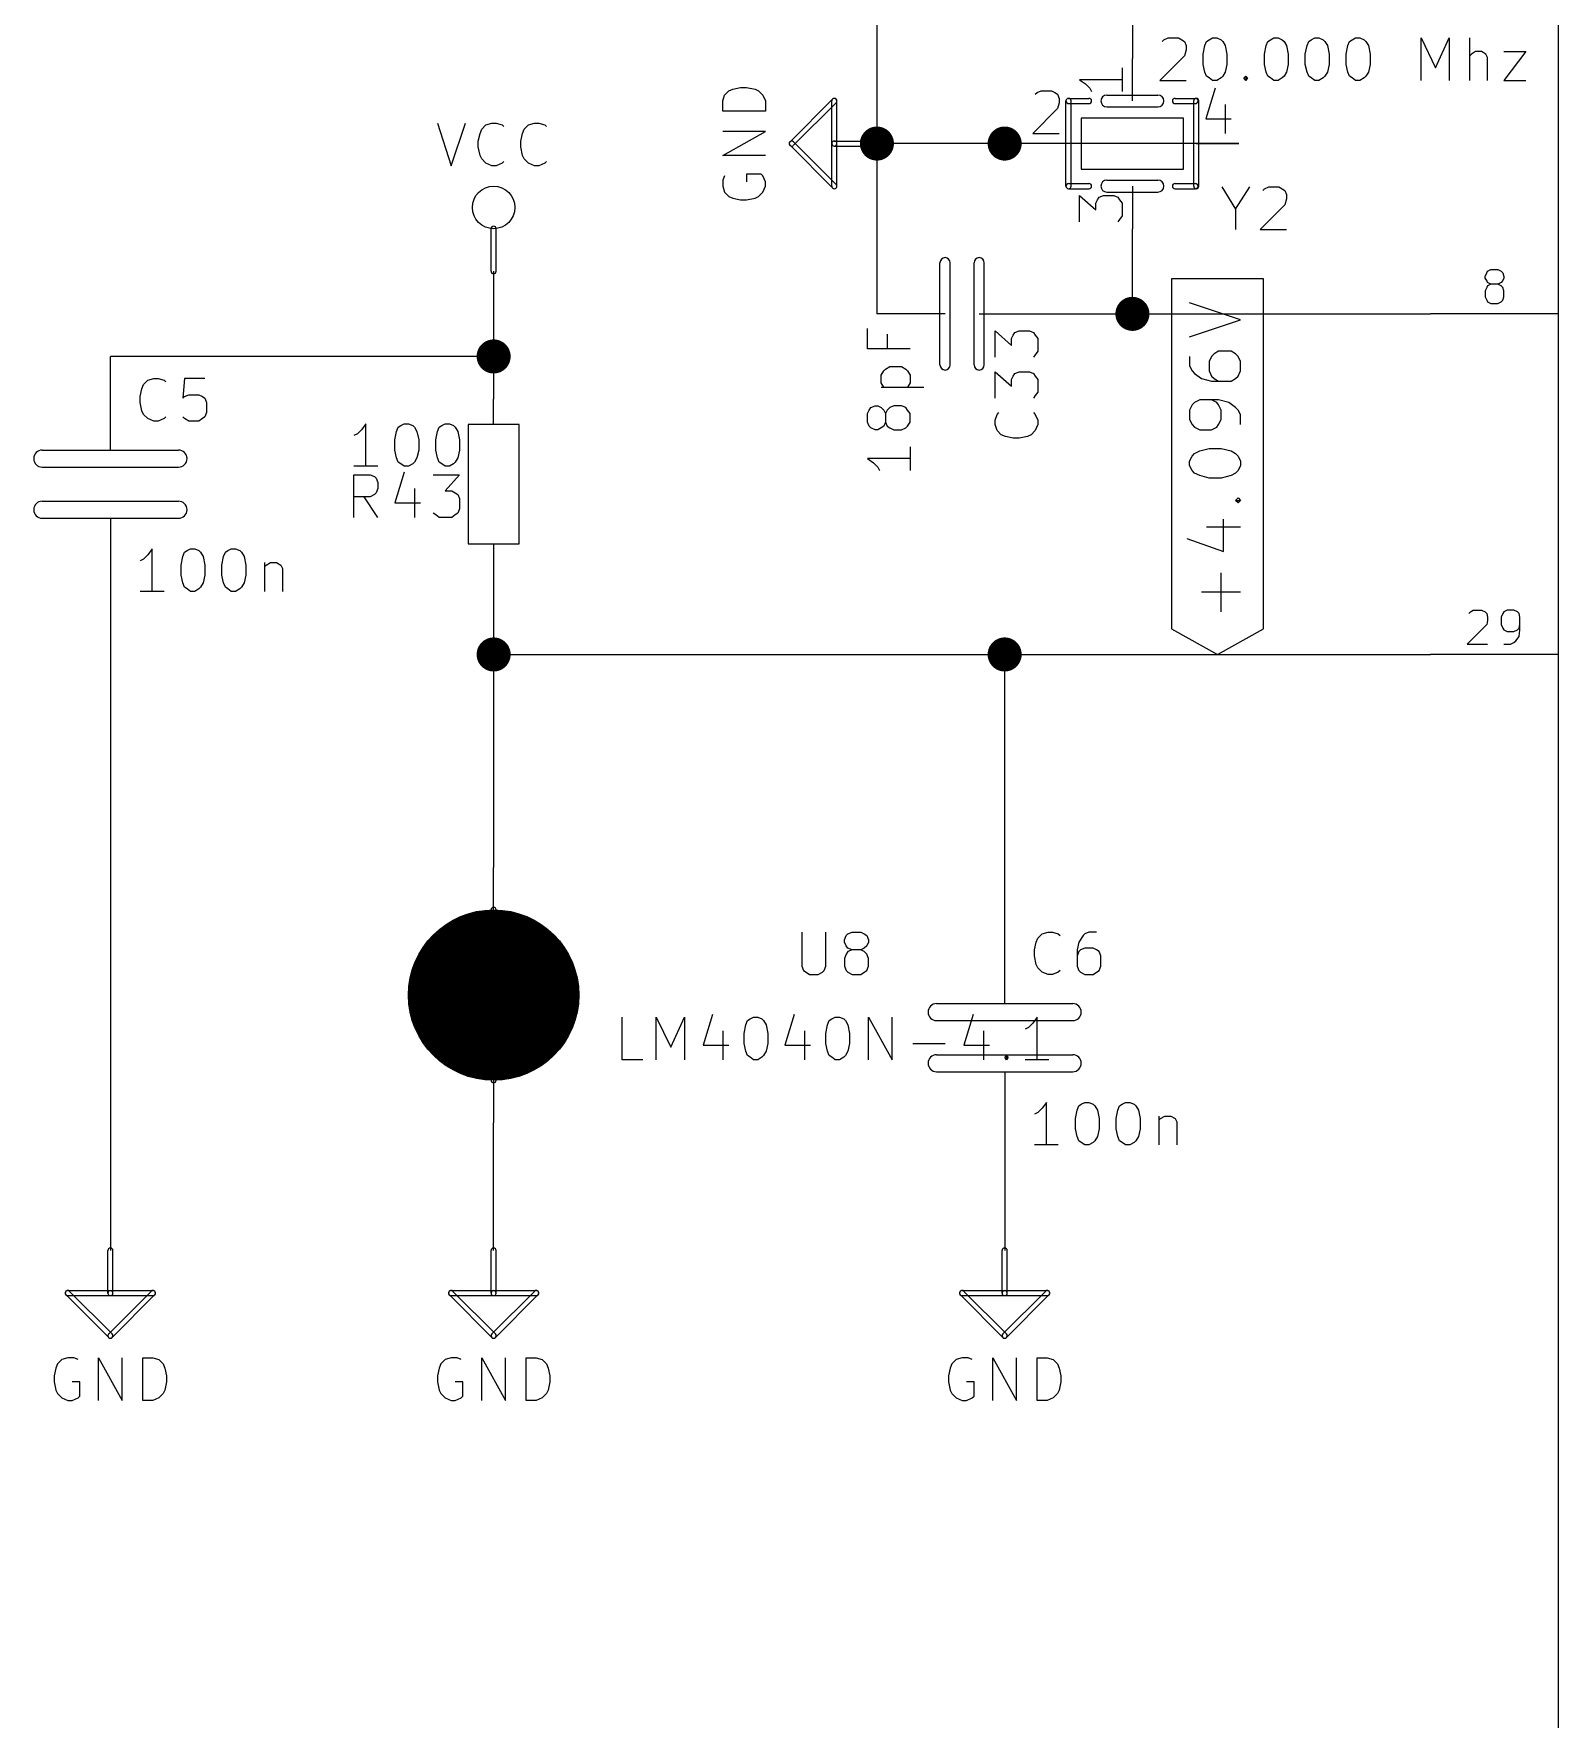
# Model space of a CAD drawing. Extents: x 10 to 287, y -200 to -10.
# Drawn here: x 57.4 to 102.9, y -120.7 to -70.4 of the extents above; entities that cross this region are included whole.
import ezdxf

# ---------------------------------------------------------------- set-up
doc = ezdxf.new("R2010")
doc.units = 0
doc.header["$MEASUREMENT"] = 0

msp = doc.modelspace()

# ---------------------------------------------------------------- linework, layer by layer
at = {"layer": 'Cyan 2'}
for p, q in [((91.059, -70.612), (91.1098, -70.5612)), ((91.1098, -70.5612), (91.2368, -70.5104)), ((91.2368, -70.5104), (91.5416, -70.5104)), ((91.5416, -70.5104), (91.6432, -70.5612)), ((91.6432, -70.5612), (91.7194, -70.612)), ((91.7194, -70.612), (91.7702, -70.739)), ((91.7702, -70.866), (91.7194, -71.0438)), ((91.7702, -70.739), (91.7702, -70.866)), ((92.2782, -70.993), (92.329, -70.739)), ((92.329, -70.739), (92.3798, -70.612)), ((92.3798, -70.612), (92.456, -70.5612)), ((92.456, -70.5612), (92.5576, -70.5104)), ((92.5576, -70.5104), (92.6846, -70.5104)), ((92.6846, -70.5104), (92.8116, -70.5612)), ((92.8116, -70.5612), (92.8624, -70.612)), ((92.8624, -70.612), (92.9386, -70.739)), ((92.9386, -70.739), (92.9894, -70.993)), ((94.107, -70.993), (94.1578, -70.739)), ((94.1578, -70.739), (94.2086, -70.612)), ((94.2086, -70.612), (94.2848, -70.5612)), ((94.2848, -70.5612), (94.3864, -70.5104)), ((94.3864, -70.5104), (94.5134, -70.5104)), ((94.5134, -70.5104), (94.6404, -70.5612)), ((94.6404, -70.5612), (94.6912, -70.612)), ((94.6912, -70.612), (94.7674, -70.739)), ((94.7674, -70.739), (94.8182, -70.993)), ((95.3262, -70.993), (95.377, -70.739)), ((95.377, -70.739), (95.4278, -70.612)), ((95.4278, -70.612), (95.504, -70.5612)), ((95.504, -70.5612), (95.6056, -70.5104)), ((95.6056, -70.5104), (95.7326, -70.5104)), ((95.7326, -70.5104), (95.8596, -70.5612)), ((95.8596, -70.5612), (95.9104, -70.612)), ((95.9104, -70.612), (95.9866, -70.739)), ((95.9866, -70.739), (96.0374, -70.993)), ((96.5454, -70.993), (96.5962, -70.739)), ((96.5962, -70.739), (96.647, -70.612)), ((96.647, -70.612), (96.7232, -70.5612)), ((96.7232, -70.5612), (96.8248, -70.5104)), ((96.8248, -70.5104), (96.9518, -70.5104)), ((96.9518, -70.5104), (97.0788, -70.5612)), ((97.0788, -70.5612), (97.1296, -70.612)), ((97.1296, -70.612), (97.2058, -70.739)), ((97.2058, -70.739), (97.2566, -70.993)), ((98.7806, -71.7804), (98.7806, -70.5104)), ((98.7806, -70.5104), (99.2124, -71.3994)), ((99.2124, -71.3994), (99.6188, -70.5104)), ((99.6188, -70.5104), (99.6188, -71.7804)), ((100.228, -71.7804), (100.228, -70.5104)), ((91.7194, -71.0438), (90.9828, -71.7804)), ((92.2782, -71.2978), (92.2782, -70.993)), ((92.329, -71.5264), (92.2782, -71.2978)), ((92.9894, -71.2978), (92.9386, -71.5264)), ((92.9894, -70.993), (92.9894, -71.2978)), ((94.107, -71.2978), (94.107, -70.993)), ((94.1578, -71.5264), (94.107, -71.2978)), ((94.8182, -71.2978), (94.7674, -71.5264)), ((94.8182, -70.993), (94.8182, -71.2978)), ((95.3262, -71.2978), (95.3262, -70.993)), ((95.377, -71.5264), (95.3262, -71.2978)), ((96.0374, -71.2978), (95.9866, -71.5264)), ((96.0374, -70.993), (96.0374, -71.2978)), ((96.5454, -71.2978), (96.5454, -70.993)), ((96.5962, -71.5264), (96.5454, -71.2978)), ((97.2566, -71.2978), (97.2058, -71.5264)), ((97.2566, -70.993), (97.2566, -71.2978)), ((100.279, -70.993), (100.228, -71.0438)), ((100.406, -70.9168), (100.279, -70.993)), ((100.584, -70.9168), (100.406, -70.9168)), ((100.711, -70.993), (100.584, -70.9168)), ((100.762, -71.0946), (100.711, -70.993)), ((100.762, -71.7804), (100.762, -71.0946)), ((101.244, -70.9168), (101.905, -70.9168)), ((101.905, -70.9168), (101.244, -71.7804)), ((90.9828, -71.7804), (91.7702, -71.7804)), ((92.3798, -71.6534), (92.329, -71.5264)), ((92.456, -71.7042), (92.3798, -71.6534)), ((92.5576, -71.7804), (92.456, -71.7042)), ((92.6846, -71.7804), (92.5576, -71.7804)), ((92.8116, -71.7042), (92.6846, -71.7804)), ((92.8624, -71.6534), (92.8116, -71.7042)), ((92.9386, -71.5264), (92.8624, -71.6534)), ((93.4974, -71.7042), (93.5482, -71.6534)), ((93.5482, -71.7804), (93.4974, -71.7042)), ((93.5482, -71.6534), (93.599, -71.7042)), ((93.5482, -71.6534), (93.5482, -71.7804)), ((93.599, -71.7042), (93.5482, -71.7804)), ((94.2086, -71.6534), (94.1578, -71.5264)), ((94.2848, -71.7042), (94.2086, -71.6534)), ((94.3864, -71.7804), (94.2848, -71.7042)), ((94.5134, -71.7804), (94.3864, -71.7804)), ((94.6404, -71.7042), (94.5134, -71.7804)), ((94.6912, -71.6534), (94.6404, -71.7042)), ((94.7674, -71.5264), (94.6912, -71.6534)), ((95.4278, -71.6534), (95.377, -71.5264)), ((95.504, -71.7042), (95.4278, -71.6534)), ((95.6056, -71.7804), (95.504, -71.7042)), ((95.7326, -71.7804), (95.6056, -71.7804)), ((95.8596, -71.7042), (95.7326, -71.7804)), ((95.9104, -71.6534), (95.8596, -71.7042)), ((95.9866, -71.5264), (95.9104, -71.6534)), ((96.647, -71.6534), (96.5962, -71.5264)), ((96.7232, -71.7042), (96.647, -71.6534)), ((96.8248, -71.7804), (96.7232, -71.7042)), ((96.9518, -71.7804), (96.8248, -71.7804)), ((97.0788, -71.7042), (96.9518, -71.7804)), ((97.1296, -71.6534), (97.0788, -71.7042)), ((97.2058, -71.5264), (97.1296, -71.6534)), ((101.244, -71.7804), (101.905, -71.7804)), ((77.9526, -72.39), (78.0034, -72.2122)), ((77.9526, -72.6948), (77.9526, -72.39)), ((78.0034, -72.2122), (78.1304, -72.0852)), ((78.1304, -72.0852), (78.2574, -72.0344)), ((78.2574, -72.0344), (78.486, -71.9836)), ((78.486, -71.9836), (78.6638, -71.9836)), ((78.6638, -71.9836), (78.9178, -72.0344)), ((78.9178, -72.0344), (79.0194, -72.0852)), ((79.0194, -72.0852), (79.1464, -72.2122)), ((79.1464, -72.2122), (79.2226, -72.39)), ((79.2226, -72.39), (79.2226, -72.6948)), ((79.2226, -72.6948), (77.9526, -72.6948)), ((69.4436, -73.0504), (69.85, -74.3204)), ((69.85, -74.3204), (70.2818, -73.0504)), ((70.6628, -73.5838), (70.7136, -73.3552)), ((70.7136, -73.3552), (70.7644, -73.2282)), ((70.7644, -73.2282), (70.8914, -73.1012)), ((70.8914, -73.1012), (71.0692, -73.0504)), ((71.0692, -73.0504), (71.1962, -73.0504)), ((71.1962, -73.0504), (71.374, -73.1012)), ((71.374, -73.1012), (71.4248, -73.152)), ((71.9328, -73.5838), (71.9836, -73.3552)), ((71.9836, -73.3552), (72.0344, -73.2282)), ((72.0344, -73.2282), (72.1614, -73.1012)), ((72.1614, -73.1012), (72.3392, -73.0504)), ((72.3392, -73.0504), (72.4662, -73.0504)), ((72.4662, -73.0504), (72.644, -73.1012)), ((72.644, -73.1012), (72.6948, -73.152)), ((77.9526, -74.0156), (79.2226, -73.3044)), ((79.2226, -73.3044), (77.9526, -73.3044)), ((70.6628, -73.7616), (70.6628, -73.5838)), ((70.7136, -74.0156), (70.6628, -73.7616)), ((71.9328, -73.7616), (71.9328, -73.5838)), ((71.9836, -74.0156), (71.9328, -73.7616)), ((70.7644, -74.1172), (70.7136, -74.0156)), ((70.8914, -74.2442), (70.7644, -74.1172)), ((71.0692, -74.3204), (70.8914, -74.2442)), ((71.1962, -74.3204), (71.0692, -74.3204)), ((71.374, -74.2442), (71.1962, -74.3204)), ((71.4248, -74.1934), (71.374, -74.2442)), ((72.0344, -74.1172), (71.9836, -74.0156)), ((72.1614, -74.2442), (72.0344, -74.1172)), ((72.3392, -74.3204), (72.1614, -74.2442)), ((72.4662, -74.3204), (72.3392, -74.3204)), ((72.644, -74.2442), (72.4662, -74.3204)), ((72.6948, -74.1934), (72.644, -74.2442)), ((79.2226, -74.0156), (77.9526, -74.0156)), ((78.0034, -74.6252), (77.9526, -74.7522)), ((77.9526, -74.7522), (77.9526, -74.93)), ((79.0956, -74.5744), (78.6638, -74.5744)), ((78.6638, -74.5744), (78.6638, -74.803)), ((79.1464, -74.6252), (79.0956, -74.5744)), ((79.2226, -74.803), (79.1464, -74.6252)), ((79.2226, -74.93), (79.2226, -74.803)), ((77.9526, -74.93), (78.0034, -75.1078)), ((78.0034, -75.1078), (78.1304, -75.2348)), ((78.1304, -75.2348), (78.2574, -75.2856)), ((78.2574, -75.2856), (78.486, -75.3364)), ((78.486, -75.3364), (78.6638, -75.3364)), ((78.6638, -75.3364), (78.9178, -75.2856)), ((78.9178, -75.2856), (79.0194, -75.2348)), ((79.0194, -75.2348), (79.1464, -75.1078)), ((79.1464, -75.1078), (79.2226, -74.93)), ((92.837, -74.9554), (93.2434, -75.6158)), ((93.2434, -75.6158), (93.6752, -74.9554)), ((94.0562, -75.057), (94.107, -75.0062)), ((94.107, -75.0062), (94.234, -74.9554)), ((94.234, -74.9554), (94.5388, -74.9554)), ((94.5388, -74.9554), (94.6404, -75.0062)), ((94.6404, -75.0062), (94.7166, -75.057)), ((94.7166, -75.057), (94.7674, -75.184)), ((94.7674, -75.311), (94.7166, -75.4888)), ((94.7674, -75.184), (94.7674, -75.311)), ((93.2434, -75.6158), (93.2434, -76.2254)), ((94.7166, -75.4888), (93.98, -76.2254)), ((93.98, -76.2254), (94.7674, -76.2254)), ((82.2706, -79.7814), (82.2706, -79.1718)), ((82.8548, -79.3496), (82.8548, -79.7814)), ((86.0806, -80.0354), (86.0806, -79.248)), ((86.0806, -79.248), (86.5632, -79.6798)), ((86.5632, -79.4766), (86.614, -79.375)), ((86.614, -79.375), (86.6648, -79.2988)), ((86.6648, -79.2988), (86.7918, -79.248)), ((86.7918, -79.248), (87.0966, -79.248)), ((87.0966, -79.248), (87.2236, -79.2988)), ((87.2236, -79.2988), (87.2744, -79.375)), ((87.2744, -79.375), (87.3506, -79.4766)), ((83.5406, -79.7814), (82.2706, -79.7814)), ((86.5632, -79.6798), (86.5632, -79.4766)), ((87.3506, -79.8576), (87.2744, -79.9592)), ((87.3506, -79.4766), (87.3506, -79.8576)), ((82.677, -80.5688), (82.7532, -80.4418)), ((82.7532, -80.4418), (82.804, -80.391)), ((82.804, -80.391), (82.931, -80.3148)), ((82.931, -80.3148), (83.2866, -80.3148)), ((83.2866, -80.3148), (83.4136, -80.391)), ((83.4136, -80.391), (83.4644, -80.4418)), ((83.4644, -80.4418), (83.5406, -80.5688)), ((87.2744, -79.9592), (87.2236, -80.0354)), ((60.6298, -80.9752), (60.6806, -80.8482)), ((60.6806, -80.8482), (60.8076, -80.7212)), ((60.8076, -80.7212), (60.9854, -80.6704)), ((60.9854, -80.6704), (61.1124, -80.6704)), ((61.1124, -80.6704), (61.2902, -80.7212)), ((61.2902, -80.7212), (61.341, -80.772)), ((61.8998, -80.6704), (61.849, -81.2546)), ((62.5094, -80.6704), (61.8998, -80.6704)), ((82.677, -80.7974), (82.677, -80.5688)), ((82.7532, -80.9244), (82.677, -80.7974)), ((82.677, -80.9244), (83.947, -80.9244)), ((83.5406, -80.7974), (83.4644, -80.9244)), ((83.5406, -80.5688), (83.5406, -80.7974)), ((86.0806, -81.2546), (86.0806, -80.4672)), ((86.0806, -80.4672), (86.5632, -80.899)), ((86.5632, -80.6958), (86.614, -80.5942)), ((86.5632, -80.899), (86.5632, -80.6958)), ((86.614, -80.5942), (86.6648, -80.518)), ((86.6648, -80.518), (86.7918, -80.4672)), ((86.7918, -80.4672), (87.0966, -80.4672)), ((87.0966, -80.4672), (87.2236, -80.518)), ((87.2236, -80.518), (87.2744, -80.5942)), ((87.2744, -80.5942), (87.3506, -80.6958)), ((87.3506, -80.6958), (87.3506, -81.0768)), ((60.579, -81.2038), (60.6298, -80.9752)), ((60.579, -81.3816), (60.579, -81.2038)), ((60.6298, -81.6356), (60.579, -81.3816)), ((61.849, -81.2546), (61.8998, -81.2038)), ((61.8998, -81.2038), (62.0268, -81.153)), ((62.0268, -81.153), (62.3316, -81.153)), ((62.3316, -81.153), (62.4332, -81.2038)), ((62.4332, -81.2038), (62.5094, -81.2546)), ((62.5094, -81.2546), (62.5602, -81.3816)), ((62.5602, -81.3816), (62.5602, -81.6864)), ((87.2744, -81.1784), (87.2236, -81.2546)), ((87.3506, -81.0768), (87.2744, -81.1784)), ((60.6806, -81.7372), (60.6298, -81.6356)), ((60.8076, -81.8642), (60.6806, -81.7372)), ((60.9854, -81.9404), (60.8076, -81.8642)), ((61.1124, -81.9404), (60.9854, -81.9404)), ((61.2902, -81.8642), (61.1124, -81.9404)), ((61.341, -81.8134), (61.2902, -81.8642)), ((61.8998, -81.8642), (61.849, -81.8134)), ((62.0268, -81.9404), (61.8998, -81.8642)), ((62.3316, -81.9404), (62.0268, -81.9404)), ((62.4332, -81.8642), (62.3316, -81.9404)), ((62.5094, -81.8134), (62.4332, -81.8642)), ((62.5602, -81.6864), (62.5094, -81.8134)), ((82.2706, -81.7118), (82.3214, -81.6102)), ((82.2706, -81.9658), (82.2706, -81.7118)), ((82.3214, -81.6102), (82.3722, -81.534)), ((82.3722, -81.534), (82.4992, -81.4832)), ((82.4992, -81.4832), (82.5754, -81.4832)), ((82.5754, -81.4832), (82.677, -81.534)), ((82.677, -81.534), (82.7532, -81.6102)), ((82.7532, -81.6102), (82.804, -81.7118)), ((82.8548, -81.6102), (82.804, -81.7118)), ((82.804, -81.7118), (82.804, -81.9658)), ((82.931, -81.534), (82.8548, -81.6102)), ((83.058, -81.4832), (82.931, -81.534)), ((83.2866, -81.4832), (83.058, -81.4832)), ((83.4136, -81.534), (83.2866, -81.4832)), ((83.4644, -81.6102), (83.4136, -81.534)), ((83.5406, -81.7118), (83.4644, -81.6102)), ((83.5406, -81.9658), (83.5406, -81.7118)), ((86.0806, -81.915), (86.1314, -81.7372)), ((86.0806, -82.042), (86.0806, -81.915)), ((86.1314, -81.7372), (86.1822, -81.6864)), ((87.2236, -81.6864), (87.2744, -81.7372)), ((87.2744, -81.7372), (87.3506, -81.915)), ((87.3506, -81.915), (87.3506, -82.042)), ((67.056, -82.3214), (66.9544, -82.3722)), ((67.183, -82.1944), (67.056, -82.3214)), ((67.31, -82.0166), (67.183, -82.1944)), ((67.31, -83.2866), (67.31, -82.0166)), ((68.1736, -82.4992), (68.2244, -82.2452)), ((68.2244, -82.2452), (68.2752, -82.1182)), ((68.2752, -82.1182), (68.3514, -82.0674)), ((68.3514, -82.0674), (68.453, -82.0166)), ((68.453, -82.0166), (68.58, -82.0166)), ((68.58, -82.0166), (68.707, -82.0674)), ((68.707, -82.0674), (68.7578, -82.1182)), ((68.7578, -82.1182), (68.834, -82.2452)), ((68.834, -82.2452), (68.8848, -82.4992)), ((69.3928, -82.4992), (69.4436, -82.2452)), ((69.4436, -82.2452), (69.4944, -82.1182)), ((69.4944, -82.1182), (69.5706, -82.0674)), ((69.5706, -82.0674), (69.6722, -82.0166)), ((69.6722, -82.0166), (69.7992, -82.0166)), ((69.7992, -82.0166), (69.9262, -82.0674)), ((69.9262, -82.0674), (69.977, -82.1182)), ((69.977, -82.1182), (70.0532, -82.2452)), ((70.0532, -82.2452), (70.104, -82.4992)), ((82.3214, -82.0928), (82.2706, -81.9658)), ((82.3722, -82.1436), (82.3214, -82.0928)), ((82.4992, -82.1944), (82.3722, -82.1436)), ((82.5754, -82.1944), (82.4992, -82.1944)), ((82.677, -82.1436), (82.5754, -82.1944)), ((82.7532, -82.0928), (82.677, -82.1436)), ((82.804, -81.9658), (82.7532, -82.0928)), ((82.804, -81.9658), (82.8548, -82.0928)), ((82.8548, -82.0928), (82.931, -82.1436)), ((82.931, -82.1436), (83.058, -82.1944)), ((83.058, -82.1944), (83.2866, -82.1944)), ((83.2866, -82.1944), (83.4136, -82.1436)), ((83.4136, -82.1436), (83.4644, -82.0928)), ((83.4644, -82.0928), (83.5406, -81.9658)), ((86.1314, -82.2198), (86.0806, -82.042)), ((86.2584, -82.3468), (86.1314, -82.2198)), ((86.3854, -82.3976), (86.2584, -82.3468)), ((86.614, -82.4484), (86.3854, -82.3976)), ((86.7918, -82.4484), (86.614, -82.4484)), ((87.0458, -82.3976), (86.7918, -82.4484)), ((87.1474, -82.3468), (87.0458, -82.3976)), ((87.2744, -82.2198), (87.1474, -82.3468)), ((87.3506, -82.042), (87.2744, -82.2198)), ((68.1736, -82.804), (68.1736, -82.4992)), ((68.2244, -83.0326), (68.1736, -82.804)), ((68.8848, -82.804), (68.834, -83.0326)), ((68.8848, -82.4992), (68.8848, -82.804)), ((69.3928, -82.804), (69.3928, -82.4992)), ((69.4436, -83.0326), (69.3928, -82.804)), ((70.104, -82.804), (70.0532, -83.0326)), ((70.104, -82.4992), (70.104, -82.804)), ((83.5406, -82.7024), (83.5406, -83.4136)), ((67.6656, -83.2866), (66.9544, -83.2866)), ((68.2752, -83.1596), (68.2244, -83.0326)), ((68.3514, -83.2104), (68.2752, -83.1596)), ((68.453, -83.2866), (68.3514, -83.2104)), ((68.58, -83.2866), (68.453, -83.2866)), ((68.707, -83.2104), (68.58, -83.2866)), ((68.7578, -83.1596), (68.707, -83.2104)), ((68.834, -83.0326), (68.7578, -83.1596)), ((69.4944, -83.1596), (69.4436, -83.0326)), ((69.5706, -83.2104), (69.4944, -83.1596)), ((69.6722, -83.2866), (69.5706, -83.2104)), ((69.7992, -83.2866), (69.6722, -83.2866)), ((69.9262, -83.2104), (69.7992, -83.2866)), ((69.977, -83.1596), (69.9262, -83.2104)), ((70.0532, -83.0326), (69.977, -83.1596)), ((83.5406, -83.058), (82.2706, -83.058)), ((82.2706, -83.058), (82.4484, -83.185)), ((82.4484, -83.185), (82.5754, -83.312)), ((82.5754, -83.312), (82.6262, -83.4136)), ((66.9544, -84.8106), (66.9544, -83.5406)), ((66.9544, -83.5406), (67.437, -83.5406)), ((67.437, -83.5406), (67.564, -83.5914)), ((67.564, -83.5914), (67.6148, -83.6422)), ((67.6148, -83.6422), (67.6656, -83.7692)), ((67.6656, -83.947), (67.6148, -84.074)), ((67.6656, -83.7692), (67.6656, -83.947)), ((68.453, -83.4644), (68.1736, -84.3788)), ((68.7578, -83.947), (68.7578, -84.8106)), ((69.3166, -83.5406), (70.104, -83.5406)), ((70.104, -83.5406), (69.6722, -84.0232)), ((67.437, -84.201), (66.9544, -84.201)), ((67.6656, -84.8106), (67.2592, -84.201)), ((67.564, -84.1248), (67.437, -84.201)), ((67.6148, -84.074), (67.564, -84.1248)), ((68.1736, -84.3788), (68.9356, -84.3788)), ((69.6722, -84.0232), (69.8754, -84.0232)), ((69.8754, -84.0232), (69.977, -84.074)), ((69.977, -84.074), (70.0532, -84.1248)), ((70.0532, -84.1248), (70.104, -84.2518)), ((70.104, -84.2518), (70.104, -84.5566)), ((69.3928, -84.7344), (69.3166, -84.6836)), ((69.4944, -84.8106), (69.3928, -84.7344)), ((69.8754, -84.8106), (69.4944, -84.8106)), ((69.977, -84.7344), (69.8754, -84.8106)), ((70.0532, -84.6836), (69.977, -84.7344)), ((70.104, -84.5566), (70.0532, -84.6836)), ((60.8076, -85.9282), (60.6806, -86.0552)), ((60.9346, -85.7504), (60.8076, -85.9282)), ((60.9346, -87.0204), (60.9346, -85.7504)), ((61.849, -85.979), (61.8998, -85.852)), ((61.8998, -85.852), (61.976, -85.8012)), ((61.976, -85.8012), (62.0776, -85.7504)), ((62.0776, -85.7504), (62.2046, -85.7504)), ((62.2046, -85.7504), (62.3316, -85.8012)), ((62.3316, -85.8012), (62.3824, -85.852)), ((62.3824, -85.852), (62.4586, -85.979)), ((63.0682, -85.979), (63.119, -85.852)), ((63.119, -85.852), (63.1952, -85.8012)), ((63.1952, -85.8012), (63.2968, -85.7504)), ((63.2968, -85.7504), (63.4238, -85.7504)), ((63.4238, -85.7504), (63.5508, -85.8012)), ((63.5508, -85.8012), (63.6016, -85.852)), ((63.6016, -85.852), (63.6778, -85.979)), ((60.6806, -86.0552), (60.579, -86.106)), ((61.7982, -86.233), (61.849, -85.979)), ((61.7982, -86.5378), (61.7982, -86.233)), ((62.4586, -85.979), (62.5094, -86.233)), ((62.5094, -86.233), (62.5094, -86.5378)), ((63.0174, -86.233), (63.0682, -85.979)), ((63.0174, -86.5378), (63.0174, -86.233)), ((63.6778, -85.979), (63.7286, -86.233)), ((63.7286, -86.233), (63.7286, -86.5378)), ((64.2874, -86.1568), (64.2874, -87.0204)), ((64.2874, -86.2838), (64.3382, -86.233)), ((64.3382, -86.233), (64.4652, -86.1568)), ((64.4652, -86.1568), (64.643, -86.1568)), ((64.643, -86.1568), (64.77, -86.233)), ((64.77, -86.233), (64.8208, -86.3346)), ((64.8208, -86.3346), (64.8208, -87.0204)), ((61.849, -86.7664), (61.7982, -86.5378)), ((61.8998, -86.8934), (61.849, -86.7664)), ((61.976, -86.9442), (61.8998, -86.8934)), ((62.0776, -87.0204), (61.976, -86.9442)), ((62.3316, -86.9442), (62.2046, -87.0204)), ((62.3824, -86.8934), (62.3316, -86.9442)), ((62.4586, -86.7664), (62.3824, -86.8934)), ((62.5094, -86.5378), (62.4586, -86.7664)), ((63.0682, -86.7664), (63.0174, -86.5378)), ((63.119, -86.8934), (63.0682, -86.7664)), ((63.1952, -86.9442), (63.119, -86.8934)), ((63.2968, -87.0204), (63.1952, -86.9442)), ((63.5508, -86.9442), (63.4238, -87.0204)), ((63.6016, -86.8934), (63.5508, -86.9442)), ((63.6778, -86.7664), (63.6016, -86.8934)), ((63.7286, -86.5378), (63.6778, -86.7664)), ((61.2902, -87.0204), (60.579, -87.0204)), ((62.2046, -87.0204), (62.0776, -87.0204)), ((63.4238, -87.0204), (63.2968, -87.0204)), ((80.3148, -97.1804), (80.3148, -98.1964)), ((81.026, -98.1964), (81.026, -97.1804)), ((81.5848, -97.409), (81.6356, -97.282)), ((81.5848, -97.4852), (81.5848, -97.409)), ((81.6356, -97.5868), (81.5848, -97.4852)), ((81.6356, -97.282), (81.6864, -97.2312)), ((81.6864, -97.2312), (81.8134, -97.1804)), ((81.8134, -97.1804), (82.0674, -97.1804)), ((82.0674, -97.1804), (82.169, -97.2312)), ((82.169, -97.2312), (82.2452, -97.282)), ((82.2452, -97.282), (82.296, -97.409)), ((82.296, -97.4852), (82.2452, -97.5868)), ((82.296, -97.409), (82.296, -97.4852)), ((87.249, -97.7138), (87.2998, -97.4852)), ((87.2998, -97.4852), (87.3506, -97.3582)), ((87.3506, -97.3582), (87.4776, -97.2312)), ((87.4776, -97.2312), (87.6554, -97.1804)), ((87.6554, -97.1804), (87.7824, -97.1804)), ((87.7824, -97.1804), (87.9602, -97.2312)), ((87.9602, -97.2312), (88.011, -97.282)), ((88.5698, -97.4852), (88.519, -97.7138)), ((88.6968, -97.282), (88.5698, -97.4852)), ((88.7476, -97.2312), (88.6968, -97.282)), ((88.8746, -97.1804), (88.7476, -97.2312)), ((89.1032, -97.1804), (88.8746, -97.1804)), ((81.6356, -97.8408), (81.5848, -97.9678)), ((81.5848, -97.9678), (81.5848, -98.1964)), ((81.6864, -97.663), (81.6356, -97.5868)), ((81.6864, -97.7646), (81.6356, -97.8408)), ((81.8134, -97.7138), (81.6864, -97.663)), ((81.8134, -97.7138), (81.6864, -97.7646)), ((82.0674, -97.7138), (81.8134, -97.7138)), ((82.169, -97.663), (82.0674, -97.7138)), ((82.169, -97.7646), (82.0674, -97.7138)), ((82.2452, -97.5868), (82.169, -97.663)), ((82.2452, -97.8408), (82.169, -97.7646)), ((82.296, -97.9678), (82.2452, -97.8408)), ((82.296, -98.1964), (82.296, -97.9678)), ((87.249, -97.8916), (87.249, -97.7138)), ((87.2998, -98.1456), (87.249, -97.8916)), ((88.519, -97.7138), (88.519, -98.1964)), ((88.5698, -97.7646), (88.519, -97.8916)), ((88.6206, -97.7138), (88.5698, -97.7646)), ((88.7476, -97.663), (88.6206, -97.7138)), ((89.0016, -97.663), (88.7476, -97.663)), ((89.1032, -97.7138), (89.0016, -97.663)), ((89.1794, -97.7646), (89.1032, -97.7138)), ((89.2302, -97.8916), (89.1794, -97.7646)), ((89.2302, -98.1964), (89.2302, -97.8916)), ((80.3148, -98.1964), (80.3656, -98.3234)), ((80.3656, -98.3234), (80.4418, -98.3742)), ((80.4418, -98.3742), (80.5434, -98.4504)), ((80.5434, -98.4504), (80.7974, -98.4504)), ((80.7974, -98.4504), (80.9244, -98.3742)), ((80.9244, -98.3742), (80.9752, -98.3234)), ((80.9752, -98.3234), (81.026, -98.1964)), ((81.5848, -98.1964), (81.6356, -98.3234)), ((81.6356, -98.3234), (81.6864, -98.3742)), ((81.6864, -98.3742), (81.8134, -98.4504)), ((81.8134, -98.4504), (82.0674, -98.4504)), ((82.0674, -98.4504), (82.169, -98.3742)), ((82.169, -98.3742), (82.2452, -98.3234)), ((82.2452, -98.3234), (82.296, -98.1964)), ((87.3506, -98.2472), (87.2998, -98.1456)), ((87.4776, -98.3742), (87.3506, -98.2472)), ((87.6554, -98.4504), (87.4776, -98.3742)), ((87.7824, -98.4504), (87.6554, -98.4504)), ((87.9602, -98.3742), (87.7824, -98.4504)), ((88.011, -98.3234), (87.9602, -98.3742)), ((88.519, -98.1964), (88.5698, -98.3234)), ((88.5698, -98.3234), (88.6206, -98.3742)), ((88.6206, -98.3742), (88.7476, -98.4504)), ((88.7476, -98.4504), (89.0016, -98.4504)), ((89.0016, -98.4504), (89.1032, -98.3742)), ((89.1032, -98.3742), (89.1794, -98.3234)), ((89.1794, -98.3234), (89.2302, -98.1964)), ((74.9554, -100.99), (74.9554, -99.7204)), ((75.9714, -100.99), (75.9714, -99.7204)), ((75.9714, -99.7204), (76.4032, -100.609)), ((76.4032, -100.609), (76.8096, -99.7204)), ((76.8096, -99.7204), (76.8096, -100.99)), ((77.6478, -99.6442), (77.3684, -100.559)), ((78.5876, -100.203), (78.6384, -99.949)), ((78.6384, -99.949), (78.6892, -99.822)), ((78.6892, -99.822), (78.7654, -99.7712)), ((78.7654, -99.7712), (78.867, -99.7204)), ((78.867, -99.7204), (78.994, -99.7204)), ((78.994, -99.7204), (79.121, -99.7712)), ((79.121, -99.7712), (79.1718, -99.822)), ((79.1718, -99.822), (79.248, -99.949)), ((79.248, -99.949), (79.2988, -100.203)), ((80.0862, -99.6442), (79.8068, -100.559)), ((81.026, -100.203), (81.0768, -99.949)), ((81.0768, -99.949), (81.1276, -99.822)), ((81.1276, -99.822), (81.2038, -99.7712)), ((81.2038, -99.7712), (81.3054, -99.7204)), ((81.3054, -99.7204), (81.4324, -99.7204)), ((81.4324, -99.7204), (81.5594, -99.7712)), ((81.5594, -99.7712), (81.6102, -99.822)), ((81.6102, -99.822), (81.6864, -99.949)), ((81.6864, -99.949), (81.7372, -100.203)), ((82.296, -100.99), (82.296, -99.7204)), ((82.296, -99.7204), (83.0072, -100.99)), ((83.0072, -100.99), (83.0072, -99.7204)), ((85.4202, -99.6442), (85.1408, -100.559)), ((87.0712, -100.025), (86.9696, -100.076)), ((87.1982, -99.8982), (87.0712, -100.025)), ((87.3252, -99.7204), (87.1982, -99.8982)), ((87.3252, -100.99), (87.3252, -99.7204)), ((77.9526, -100.127), (77.9526, -100.99)), ((78.5876, -100.508), (78.5876, -100.203)), ((78.6384, -100.736), (78.5876, -100.508)), ((79.2988, -100.508), (79.248, -100.736)), ((79.2988, -100.203), (79.2988, -100.508)), ((80.391, -100.127), (80.391, -100.99)), ((81.026, -100.508), (81.026, -100.203)), ((81.0768, -100.736), (81.026, -100.508)), ((81.7372, -100.508), (81.6864, -100.736)), ((81.7372, -100.203), (81.7372, -100.508)), ((83.6168, -100.508), (84.582, -100.508)), ((85.725, -100.127), (85.725, -100.99)), ((75.565, -100.99), (74.9554, -100.99)), ((77.3684, -100.559), (78.1304, -100.559)), ((78.6892, -100.863), (78.6384, -100.736)), ((78.7654, -100.914), (78.6892, -100.863)), ((78.867, -100.99), (78.7654, -100.914)), ((78.994, -100.99), (78.867, -100.99)), ((79.121, -100.914), (78.994, -100.99)), ((79.1718, -100.863), (79.121, -100.914)), ((79.248, -100.736), (79.1718, -100.863)), ((79.8068, -100.559), (80.5688, -100.559)), ((81.1276, -100.863), (81.0768, -100.736)), ((81.2038, -100.914), (81.1276, -100.863)), ((81.3054, -100.99), (81.2038, -100.914)), ((81.4324, -100.99), (81.3054, -100.99)), ((81.5594, -100.914), (81.4324, -100.99)), ((81.6102, -100.863), (81.5594, -100.914)), ((81.6864, -100.736), (81.6102, -100.863)), ((85.1408, -100.559), (85.9028, -100.559)), ((86.36, -100.914), (86.4108, -100.863)), ((86.4108, -100.99), (86.36, -100.914)), ((86.4108, -100.863), (86.4616, -100.914)), ((86.4108, -100.863), (86.4108, -100.99)), ((86.4616, -100.914), (86.4108, -100.99)), ((87.6808, -100.99), (86.9696, -100.99)), ((87.3506, -102.565), (87.249, -102.616)), ((87.4776, -102.438), (87.3506, -102.565)), ((87.6046, -102.26), (87.4776, -102.438)), ((87.6046, -103.53), (87.6046, -102.26)), ((88.4682, -102.743), (88.519, -102.489)), ((88.519, -102.489), (88.5698, -102.362)), ((88.5698, -102.362), (88.646, -102.311)), ((88.646, -102.311), (88.7476, -102.26)), ((88.7476, -102.26), (88.8746, -102.26)), ((88.8746, -102.26), (89.0016, -102.311)), ((89.0016, -102.311), (89.0524, -102.362)), ((89.0524, -102.362), (89.1286, -102.489)), ((89.1286, -102.489), (89.1794, -102.743)), ((89.6874, -102.743), (89.7382, -102.489)), ((89.7382, -102.489), (89.789, -102.362)), ((89.789, -102.362), (89.8652, -102.311)), ((89.8652, -102.311), (89.9668, -102.26)), ((89.9668, -102.26), (90.0938, -102.26)), ((90.0938, -102.26), (90.2208, -102.311)), ((90.2208, -102.311), (90.2716, -102.362)), ((90.2716, -102.362), (90.3478, -102.489)), ((90.3478, -102.489), (90.3986, -102.743)), ((88.4682, -103.048), (88.4682, -102.743)), ((88.519, -103.276), (88.4682, -103.048)), ((89.1794, -103.048), (89.1286, -103.276)), ((89.1794, -102.743), (89.1794, -103.048)), ((89.6874, -103.048), (89.6874, -102.743)), ((89.7382, -103.276), (89.6874, -103.048)), ((90.3986, -103.048), (90.3478, -103.276)), ((90.3986, -102.743), (90.3986, -103.048)), ((90.9574, -102.667), (90.9574, -103.53)), ((90.9574, -102.794), (91.0082, -102.743)), ((91.0082, -102.743), (91.1352, -102.667)), ((91.1352, -102.667), (91.313, -102.667)), ((91.313, -102.667), (91.44, -102.743)), ((91.44, -102.743), (91.4908, -102.845)), ((91.4908, -102.845), (91.4908, -103.53)), ((87.9602, -103.53), (87.249, -103.53)), ((88.5698, -103.403), (88.519, -103.276)), ((88.646, -103.454), (88.5698, -103.403)), ((88.7476, -103.53), (88.646, -103.454)), ((88.8746, -103.53), (88.7476, -103.53)), ((89.0016, -103.454), (88.8746, -103.53)), ((89.0524, -103.403), (89.0016, -103.454)), ((89.1286, -103.276), (89.0524, -103.403)), ((89.789, -103.403), (89.7382, -103.276)), ((89.8652, -103.454), (89.789, -103.403)), ((89.9668, -103.53), (89.8652, -103.454)), ((90.0938, -103.53), (89.9668, -103.53)), ((90.2208, -103.454), (90.0938, -103.53)), ((90.2716, -103.403), (90.2208, -103.454)), ((90.3478, -103.276), (90.2716, -103.403)), ((58.1152, -110.058), (58.0644, -110.185)), ((58.2422, -109.931), (58.1152, -110.058)), ((58.42, -109.88), (58.2422, -109.931)), ((58.5978, -109.88), (58.42, -109.88)), ((58.7248, -109.931), (58.5978, -109.88)), ((59.3344, -111.15), (59.3344, -109.88)), ((59.3344, -109.88), (60.0456, -111.15)), ((60.0456, -111.15), (60.0456, -109.88)), ((60.6552, -111.15), (60.6552, -109.88)), ((60.6552, -109.88), (60.96, -109.88)), ((60.96, -109.88), (61.1378, -109.931)), ((61.1378, -109.931), (61.2648, -110.058)), ((61.2648, -110.058), (61.3156, -110.185)), ((69.5452, -110.058), (69.4944, -110.185)), ((69.6722, -109.931), (69.5452, -110.058)), ((69.85, -109.88), (69.6722, -109.931)), ((70.0278, -109.88), (69.85, -109.88)), ((70.1548, -109.931), (70.0278, -109.88)), ((70.7644, -111.15), (70.7644, -109.88)), ((70.7644, -109.88), (71.4756, -111.15)), ((71.4756, -111.15), (71.4756, -109.88)), ((72.0852, -111.15), (72.0852, -109.88)), ((72.0852, -109.88), (72.39, -109.88)), ((72.39, -109.88), (72.5678, -109.931)), ((72.5678, -109.931), (72.6948, -110.058)), ((72.6948, -110.058), (72.7456, -110.185)), ((84.7852, -110.058), (84.7344, -110.185)), ((84.9122, -109.931), (84.7852, -110.058)), ((85.09, -109.88), (84.9122, -109.931)), ((85.2678, -109.88), (85.09, -109.88)), ((85.3948, -109.931), (85.2678, -109.88)), ((86.0044, -111.15), (86.0044, -109.88)), ((86.0044, -109.88), (86.7156, -111.15)), ((86.7156, -111.15), (86.7156, -109.88)), ((87.3252, -111.15), (87.3252, -109.88)), ((87.3252, -109.88), (87.63, -109.88)), ((87.63, -109.88), (87.8078, -109.931)), ((87.8078, -109.931), (87.9348, -110.058)), ((87.9348, -110.058), (87.9856, -110.185)), ((58.0644, -110.185), (58.0136, -110.414)), ((58.0136, -110.414), (58.0136, -110.592)), ((58.0136, -110.592), (58.0644, -110.846)), ((58.7756, -110.592), (58.547, -110.592)), ((58.7756, -111.023), (58.7756, -110.592)), ((61.3156, -110.185), (61.3664, -110.414)), ((61.3664, -110.592), (61.3156, -110.846)), ((61.3664, -110.414), (61.3664, -110.592)), ((69.4944, -110.185), (69.4436, -110.414)), ((69.4436, -110.414), (69.4436, -110.592)), ((69.4436, -110.592), (69.4944, -110.846)), ((70.2056, -110.592), (69.977, -110.592)), ((70.2056, -111.023), (70.2056, -110.592)), ((72.7456, -110.185), (72.7964, -110.414)), ((72.7964, -110.592), (72.7456, -110.846)), ((72.7964, -110.414), (72.7964, -110.592)), ((84.7344, -110.185), (84.6836, -110.414)), ((84.6836, -110.414), (84.6836, -110.592)), ((84.6836, -110.592), (84.7344, -110.846)), ((85.4456, -110.592), (85.217, -110.592)), ((85.4456, -111.023), (85.4456, -110.592)), ((87.9856, -110.185), (88.0364, -110.414)), ((88.0364, -110.592), (87.9856, -110.846)), ((88.0364, -110.414), (88.0364, -110.592)), ((58.0644, -110.846), (58.1152, -110.947)), ((58.1152, -110.947), (58.2422, -111.074)), ((58.2422, -111.074), (58.42, -111.15)), ((58.547, -111.15), (58.7248, -111.074)), ((58.7248, -111.074), (58.7756, -111.023)), ((61.1378, -111.074), (60.96, -111.15)), ((61.2648, -110.947), (61.1378, -111.074)), ((61.3156, -110.846), (61.2648, -110.947)), ((69.4944, -110.846), (69.5452, -110.947)), ((69.5452, -110.947), (69.6722, -111.074)), ((69.6722, -111.074), (69.85, -111.15)), ((69.977, -111.15), (70.1548, -111.074)), ((70.1548, -111.074), (70.2056, -111.023)), ((72.5678, -111.074), (72.39, -111.15)), ((72.6948, -110.947), (72.5678, -111.074)), ((72.7456, -110.846), (72.6948, -110.947)), ((84.7344, -110.846), (84.7852, -110.947)), ((84.7852, -110.947), (84.9122, -111.074)), ((84.9122, -111.074), (85.09, -111.15)), ((85.217, -111.15), (85.3948, -111.074)), ((85.3948, -111.074), (85.4456, -111.023)), ((87.8078, -111.074), (87.63, -111.15)), ((87.9348, -110.947), (87.8078, -111.074)), ((87.9856, -110.846), (87.9348, -110.947)), ((58.42, -111.15), (58.547, -111.15)), ((60.96, -111.15), (60.6552, -111.15)), ((69.85, -111.15), (69.977, -111.15)), ((72.39, -111.15), (72.0852, -111.15)), ((85.09, -111.15), (85.217, -111.15)), ((87.63, -111.15), (87.3252, -111.15))]:
    msp.add_line(p, q, dxfattribs=at)
at = {"layer": 'Green 2'}
for p, q in [((82.55, -68.58), (82.55, -78.74)), ((90.17, -68.58), (90.17, -71.12)), ((86.995, -73.66), (82.55, -73.66)), ((93.345, -73.66), (86.36, -73.66)), ((90.17, -78.74), (90.17, -76.2)), ((71.12, -77.47), (71.12, -81.28)), ((87.63, -78.74), (99.06, -78.74)), ((71.12, -80.01), (59.69, -80.01)), ((71.12, -86.36), (71.12, -95.25)), ((59.69, -87.63), (59.69, -106.68)), ((71.12, -88.9), (99.06, -88.9)), ((86.36, -96.52), (86.36, -88.9)), ((71.12, -106.68), (71.12, -102.87)), ((86.36, -104.14), (86.36, -106.68))]:
    msp.add_line(p, q, dxfattribs=at)
at = {"layer": 'Green 2', "const_width": 0.508}
for points in [[(82.296, -73.66, 1), (82.804, -73.66, 1)], [(86.106, -73.66, 1), (86.614, -73.66, 1)], [(89.916, -78.74, 1), (90.424, -78.74, 1)], [(70.866, -80.01, 1), (71.374, -80.01, 1)], [(70.866, -88.9, 1), (71.374, -88.9, 1)], [(86.106, -88.9, 1), (86.614, -88.9, 1)]]:
    msp.add_lwpolyline(points, format="xyb", close=True, dxfattribs=at)
at = {"layer": 'L.Yellow'}
msp.add_line((102.87, -54.61), (102.87, -148.59), dxfattribs=at)
at = {"layer": 'L.Yellow', "const_width": 2.54}
msp.add_lwpolyline([(69.85, -99.06, 1), (72.39, -99.06, 1)], format="xyb", close=True, dxfattribs=at)
at = {"layer": 'Red 2'}
for p, q in [((102.87, -54.61), (102.87, -148.59)), ((90.17, -72.39), (90.17, -71.12)), ((89.8652, -71.755), (88.5952, -71.755)), ((88.5952, -71.755), (88.773, -71.882)), ((88.773, -71.882), (88.9, -72.009)), ((89.8652, -71.3994), (89.8652, -72.1106)), ((79.9592, -73.6092), (81.2292, -72.3392)), ((81.2038, -73.66), (81.2038, -72.39)), ((81.3562, -73.66), (81.3562, -72.39)), ((87.2744, -72.1868), (87.3252, -72.136)), ((87.3252, -72.136), (87.4522, -72.0852)), ((87.4522, -72.0852), (87.757, -72.0852)), ((87.757, -72.0852), (87.8586, -72.136)), ((87.8586, -72.136), (87.9348, -72.1868)), ((87.9348, -72.1868), (87.9856, -72.3138)), ((87.9856, -72.3138), (87.9856, -72.4408)), ((88.1888, -74.93), (88.1888, -72.39)), ((88.265, -72.3138), (88.8746, -72.3138)), ((88.3412, -74.93), (88.3412, -72.39)), ((88.9, -72.009), (88.9508, -72.1106)), ((89.408, -72.2122), (90.932, -72.2122)), ((91.44, -72.3138), (92.0496, -72.3138)), ((91.9988, -74.93), (91.9988, -72.39)), ((92.1512, -74.93), (92.1512, -72.39)), ((92.6338, -72.009), (92.3544, -72.9234)), ((80.0608, -73.7108), (81.3308, -72.4408)), ((87.9348, -72.6186), (87.1982, -73.3552)), ((87.9856, -72.4408), (87.9348, -72.6186)), ((88.265, -72.4662), (88.8746, -72.4662)), ((88.646, -72.898), (88.646, -74.422)), ((91.694, -72.898), (88.646, -72.898)), ((89.408, -72.5678), (90.932, -72.5678)), ((91.44, -72.4662), (92.0496, -72.4662)), ((91.694, -74.422), (91.694, -72.898)), ((92.9386, -72.4916), (92.9386, -73.3552)), ((87.1982, -73.3552), (87.9856, -73.3552)), ((92.3544, -72.9234), (93.1164, -72.9234)), ((81.2292, -74.9808), (79.9592, -73.7108)), ((81.3308, -74.8792), (80.0608, -73.6092)), ((81.2038, -74.93), (81.2038, -73.66)), ((81.28, -73.5838), (82.55, -73.5838)), ((81.28, -73.7362), (82.55, -73.7362)), ((81.3562, -74.93), (81.3562, -73.66)), ((88.265, -73.66), (86.995, -73.66)), ((92.075, -73.66), (93.345, -73.66)), ((88.265, -74.8538), (88.8746, -74.8538)), ((88.646, -74.422), (91.694, -74.422)), ((89.408, -74.7522), (90.932, -74.7522)), ((91.44, -74.8538), (92.0496, -74.8538)), ((88.265, -75.0062), (88.8746, -75.0062)), ((88.5952, -75.9968), (88.5952, -75.2094)), ((88.5952, -75.2094), (89.0778, -75.6412)), ((89.0778, -75.438), (89.1286, -75.3364)), ((89.1286, -75.3364), (89.1794, -75.2602)), ((89.1794, -75.2602), (89.3064, -75.2094)), ((89.3064, -75.2094), (89.6112, -75.2094)), ((89.408, -75.1078), (90.932, -75.1078)), ((89.6112, -75.2094), (89.7382, -75.2602)), ((89.7382, -75.2602), (89.789, -75.3364)), ((89.789, -75.3364), (89.8652, -75.438)), ((90.17, -74.93), (90.17, -76.2)), ((91.44, -75.0062), (92.0496, -75.0062)), ((89.0778, -75.6412), (89.0778, -75.438)), ((89.789, -75.9206), (89.7382, -75.9968)), ((89.8652, -75.819), (89.789, -75.9206)), ((89.8652, -75.438), (89.8652, -75.819)), ((71.0438, -77.47), (71.0438, -76.2)), ((71.1962, -77.47), (71.1962, -76.2)), ((84.4296, -80.264), (84.4296, -77.216)), ((84.7344, -80.264), (84.7344, -77.216)), ((85.4456, -80.264), (85.4456, -77.216)), ((85.7504, -80.264), (85.7504, -77.216)), ((100.762, -77.47), (100.863, -77.4192)), ((100.863, -77.4192), (101.067, -77.4192)), ((101.067, -77.4192), (101.168, -77.47)), ((92.71, -77.6986), (91.3384, -77.6986)), ((91.3384, -77.6986), (91.3384, -88.138)), ((94.0816, -77.6986), (92.71, -77.6986)), ((94.0816, -88.138), (94.0816, -77.6986)), ((100.686, -77.6224), (100.736, -77.5208)), ((100.686, -77.6732), (100.686, -77.6224)), ((100.736, -77.7494), (100.686, -77.6732)), ((100.736, -77.5208), (100.762, -77.47)), ((100.762, -77.8002), (100.736, -77.7494)), ((100.762, -77.9018), (100.736, -77.9526)), ((100.863, -77.851), (100.762, -77.8002)), ((100.863, -77.851), (100.762, -77.9018)), ((101.067, -77.851), (100.863, -77.851)), ((101.168, -77.8002), (101.067, -77.851)), ((101.168, -77.9018), (101.067, -77.851)), ((101.168, -77.47), (101.219, -77.5208)), ((101.219, -77.7494), (101.168, -77.8002)), ((101.219, -77.9526), (101.168, -77.9018)), ((101.219, -77.5208), (101.244, -77.6224)), ((101.244, -77.6732), (101.219, -77.7494)), ((101.244, -77.6224), (101.244, -77.6732)), ((93.3958, -78.9178), (91.8718, -78.4098)), ((100.736, -77.9526), (100.686, -78.0542)), ((100.686, -78.0542), (100.686, -78.232)), ((100.686, -78.232), (100.736, -78.3336)), ((100.736, -78.3336), (100.762, -78.3844)), ((100.762, -78.3844), (100.863, -78.4352)), ((100.863, -78.4352), (101.067, -78.4352)), ((101.067, -78.4352), (101.168, -78.3844)), ((101.168, -78.3844), (101.219, -78.3336)), ((101.244, -78.0542), (101.219, -77.9526)), ((101.219, -78.3336), (101.244, -78.232)), ((101.244, -78.232), (101.244, -78.0542)), ((84.582, -78.74), (82.55, -78.74)), ((85.598, -78.74), (87.63, -78.74)), ((91.8718, -79.4258), (93.3958, -78.9178)), ((102.87, -78.74), (99.06, -78.74)), ((92.6084, -79.9338), (92.5322, -80.01)), ((92.7354, -79.8576), (92.6084, -79.9338)), ((93.1164, -79.8576), (92.7354, -79.8576)), ((93.2434, -79.9338), (93.1164, -79.8576)), ((93.3196, -80.01), (93.2434, -79.9338)), ((59.69, -82.804), (59.69, -80.01)), ((91.8718, -80.01), (91.8718, -80.2894)), ((91.8718, -80.2894), (91.948, -80.4418)), ((91.948, -80.4418), (92.0242, -80.518)), ((92.5322, -80.01), (92.456, -80.1624)), ((92.456, -80.1624), (92.456, -80.4418)), ((92.456, -80.4418), (92.5322, -80.5942)), ((93.3958, -80.1624), (93.3196, -80.01)), ((93.3196, -80.5942), (93.3958, -80.4418)), ((93.3958, -80.4418), (93.3958, -80.1624)), ((92.0242, -80.518), (92.2274, -80.6704)), ((92.2274, -80.6704), (92.5322, -80.7466)), ((92.5322, -80.5942), (92.6084, -80.6704)), ((92.5322, -80.7466), (93.1164, -80.7466)), ((92.6084, -80.6704), (92.7354, -80.7466)), ((93.1164, -80.7466), (93.2434, -80.6704)), ((93.2434, -80.6704), (93.3196, -80.5942)), ((71.12, -82.042), (71.12, -81.28)), ((92.0242, -81.3816), (91.948, -81.4578)), ((92.1766, -81.3054), (92.0242, -81.3816)), ((92.7354, -81.3054), (92.1766, -81.3054)), ((92.6846, -81.3816), (92.5322, -81.3054)), ((92.7354, -81.4578), (92.6846, -81.3816)), ((93.0402, -81.3816), (92.7354, -81.3054)), ((93.2434, -81.534), (93.0402, -81.3816)), ((91.948, -81.4578), (91.8718, -81.6102)), ((91.8718, -81.6102), (91.8718, -81.8896)), ((91.8718, -81.8896), (91.948, -82.042)), ((92.8116, -81.6102), (92.7354, -81.4578)), ((92.7354, -82.042), (92.8116, -81.8896)), ((92.8116, -81.8896), (92.8116, -81.6102)), ((93.3196, -81.6102), (93.2434, -81.534)), ((93.3958, -81.7372), (93.3196, -81.6102)), ((93.3958, -82.042), (93.3958, -81.7372)), ((71.882, -82.042), (70.358, -82.042)), ((70.358, -82.042), (70.358, -85.598)), ((71.882, -85.598), (71.882, -82.042)), ((91.948, -82.042), (92.0242, -82.1182)), ((92.0242, -82.1182), (92.1766, -82.1944)), ((92.1766, -82.1944), (92.5322, -82.1944)), ((92.5322, -82.1944), (92.6846, -82.1182)), ((92.6846, -82.1182), (92.7354, -82.042)), ((57.658, -82.804), (61.722, -82.804)), ((91.948, -82.9818), (92.0242, -82.9056)), ((92.0242, -82.9056), (92.1766, -82.8294)), ((92.1766, -82.8294), (92.456, -82.7532)), ((92.456, -82.7532), (92.8116, -82.7532)), ((92.8116, -82.7532), (93.1164, -82.8294)), ((93.1164, -82.8294), (93.2434, -82.9056)), ((93.2434, -82.9056), (93.3196, -82.9818)), ((57.658, -83.312), (61.722, -83.312)), ((91.8718, -83.1342), (91.948, -82.9818)), ((91.8718, -83.2612), (91.8718, -83.1342)), ((91.948, -83.4136), (91.8718, -83.2612)), ((92.0242, -83.4898), (91.948, -83.4136)), ((93.3196, -83.4136), (93.2434, -83.4898)), ((93.3196, -82.9818), (93.3958, -83.1342)), ((93.3958, -83.2612), (93.3196, -83.4136)), ((93.3958, -83.1342), (93.3958, -83.2612)), ((92.1766, -83.566), (92.0242, -83.4898)), ((92.456, -83.6422), (92.1766, -83.566)), ((92.8116, -83.6422), (92.456, -83.6422)), ((93.1164, -83.566), (92.8116, -83.6422)), ((93.2434, -83.4898), (93.1164, -83.566)), ((57.658, -84.328), (61.722, -84.328)), ((93.2434, -84.3026), (93.3196, -84.2264)), ((93.3196, -84.3788), (93.2434, -84.3026)), ((93.2434, -84.3026), (93.3958, -84.3026)), ((93.3196, -84.2264), (93.3958, -84.3026)), ((93.3958, -84.3026), (93.3196, -84.3788)), ((57.658, -84.836), (61.722, -84.836)), ((59.69, -84.836), (59.69, -87.63)), ((92.8878, -85.8266), (92.8878, -84.8614)), ((91.7956, -85.4456), (92.8878, -85.8266)), ((92.3798, -85.09), (93.3958, -85.09)), ((70.358, -85.598), (71.882, -85.598)), ((71.12, -85.598), (71.12, -86.36)), ((92.8116, -87.63), (92.8116, -86.4616)), ((93.3958, -87.0458), (92.2274, -87.0458)), ((100.203, -87.6808), (100.254, -87.63)), ((100.254, -87.63), (100.33, -87.5792)), ((100.33, -87.5792), (100.584, -87.5792)), ((100.584, -87.5792), (100.686, -87.63)), ((100.686, -87.63), (100.736, -87.6808)), ((100.736, -87.6808), (100.762, -87.7824)), ((100.762, -87.884), (100.736, -88.011)), ((100.762, -87.7824), (100.762, -87.884)), ((101.219, -87.6808), (101.168, -87.7824)), ((101.168, -87.7824), (101.168, -88.011)), ((101.244, -87.63), (101.219, -87.6808)), ((101.346, -87.5792), (101.244, -87.63)), ((101.549, -87.5792), (101.346, -87.5792)), ((101.651, -87.63), (101.549, -87.5792)), ((101.702, -87.6808), (101.651, -87.63)), ((101.727, -87.7824), (101.702, -87.6808)), ((101.727, -88.1634), (101.727, -87.7824)), ((91.3384, -88.138), (92.71, -88.9)), ((92.71, -88.9), (94.0816, -88.138)), ((100.736, -88.011), (100.152, -88.5952)), ((101.168, -88.011), (101.219, -88.1126)), ((101.219, -88.1126), (101.244, -88.1634)), ((101.244, -88.1634), (101.346, -88.2142)), ((101.346, -88.2142), (101.549, -88.2142)), ((101.549, -88.2142), (101.651, -88.1634)), ((101.6, -88.4936), (101.702, -88.3666)), ((101.651, -88.1634), (101.702, -88.1126)), ((101.702, -88.1126), (101.727, -88.011)), ((101.702, -88.3666), (101.727, -88.1634)), ((102.87, -88.9), (99.06, -88.9)), ((100.152, -88.5952), (100.762, -88.5952)), ((101.244, -88.5952), (101.448, -88.5952)), ((101.448, -88.5952), (101.549, -88.5444)), ((101.549, -88.5444), (101.6, -88.4936)), ((71.12, -96.52), (71.12, -95.25)), ((71.0438, -101.6), (71.0438, -96.52)), ((71.1962, -101.6), (71.1962, -96.52)), ((86.36, -99.314), (86.36, -96.52)), ((69.723, -98.552), (69.723, -97.79)), ((69.85, -97.663), (72.39, -97.663)), ((69.85, -97.917), (72.39, -97.917)), ((69.977, -98.552), (69.977, -97.79)), ((70.0024, -100.228), (70.993, -97.9932)), ((70.993, -97.9932), (71.0184, -97.9678)), ((71.0184, -97.9424), (71.0692, -97.917)), ((71.0184, -97.9678), (71.0184, -97.9424)), ((71.0438, -98.044), (71.0438, -97.79)), ((71.0692, -97.917), (71.1708, -97.917)), ((71.1708, -97.917), (71.2216, -97.9424)), ((71.1962, -98.044), (71.1962, -97.79)), ((71.2216, -97.9424), (71.247, -97.9932)), ((71.247, -97.9932), (72.2122, -100.203)), ((84.328, -99.314), (88.392, -99.314)), ((84.328, -99.822), (88.392, -99.822)), ((69.977, -100.279), (70.0024, -100.228)), ((69.977, -100.381), (69.977, -100.279)), ((70.0024, -100.432), (69.977, -100.381)), ((70.0532, -100.457), (70.0024, -100.432)), ((72.1868, -100.457), (70.0532, -100.457)), ((72.2376, -100.432), (72.1868, -100.457)), ((72.2122, -100.203), (72.2376, -100.228)), ((72.2376, -100.228), (72.263, -100.279)), ((72.263, -100.381), (72.2376, -100.432)), ((72.263, -100.279), (72.263, -100.381)), ((84.328, -100.838), (88.392, -100.838)), ((84.328, -101.346), (88.392, -101.346)), ((86.36, -101.346), (86.36, -104.14)), ((71.12, -101.6), (71.12, -102.87)), ((59.6138, -107.95), (59.6138, -106.68)), ((59.7662, -107.95), (59.7662, -106.68)), ((71.0438, -107.95), (71.0438, -106.68)), ((71.1962, -107.95), (71.1962, -106.68)), ((86.2838, -107.95), (86.2838, -106.68)), ((86.4362, -107.95), (86.4362, -106.68)), ((59.6392, -109.271), (58.3692, -108.001)), ((58.42, -107.874), (59.69, -107.874)), ((58.42, -108.026), (59.69, -108.026)), ((59.7408, -109.169), (58.4708, -107.899)), ((60.9092, -107.899), (59.6392, -109.169)), ((59.69, -107.874), (60.96, -107.874)), ((59.69, -108.026), (60.96, -108.026)), ((61.0108, -108.001), (59.7408, -109.271)), ((71.0692, -109.271), (69.7992, -108.001)), ((69.85, -107.874), (71.12, -107.874)), ((69.85, -108.026), (71.12, -108.026)), ((71.1708, -109.169), (69.9008, -107.899)), ((72.3392, -107.899), (71.0692, -109.169)), ((71.12, -107.874), (72.39, -107.874)), ((71.12, -108.026), (72.39, -108.026)), ((72.4408, -108.001), (71.1708, -109.271)), ((86.3092, -109.271), (85.0392, -108.001)), ((85.09, -107.874), (86.36, -107.874)), ((85.09, -108.026), (86.36, -108.026)), ((86.4108, -109.169), (85.1408, -107.899)), ((87.5792, -107.899), (86.3092, -109.169)), ((86.36, -107.874), (87.63, -107.874)), ((86.36, -108.026), (87.63, -108.026)), ((87.6808, -108.001), (86.4108, -109.271))]:
    msp.add_line(p, q, dxfattribs=at)
for centre, radius in [((71.12, -75.565), 0.635), ((71.12, -99.06), 2.54)]:
    msp.add_circle(centre, radius, dxfattribs=at)
for centre, radius, start, end in [((81.28, -72.39), 0.0762, 360, 540), ((81.28, -72.39), 0.0762, 315, 495), ((88.265, -72.39), 0.0762, 90, 270), ((88.265, -72.39), 0.0762, 360, 540), ((88.8746, -72.39), 0.0762, 270, 450), ((89.408, -72.39), 0.1778, 90, 270), ((90.932, -72.39), 0.1778, 270, 450), ((91.44, -72.39), 0.0762, 90, 270), ((92.075, -72.39), 0.0762, 360, 540), ((92.0496, -72.39), 0.0762, 270, 450), ((80.01, -73.66), 0.0762, 405, 585), ((80.01, -73.66), 0.0762, 135, 315), ((81.28, -73.66), 0.0762, 90, 270), ((81.28, -73.66), 0.0762, 360, 540), ((81.28, -73.66), 0.0762, 180, 360), ((82.55, -73.66), 0.0762, 270, 450), ((81.28, -74.93), 0.0762, 225, 405), ((88.265, -74.93), 0.0762, 90, 270), ((88.8746, -74.93), 0.0762, 270, 450), ((89.408, -74.93), 0.1778, 90, 270), ((90.932, -74.93), 0.1778, 270, 450), ((91.44, -74.93), 0.0762, 90, 270), ((92.0496, -74.93), 0.0762, 270, 450), ((81.28, -74.93), 0.0762, 180, 360), ((88.265, -74.93), 0.0762, 180, 360), ((92.075, -74.93), 0.0762, 180, 360), ((71.12, -76.2), 0.0762, 360, 540), ((84.582, -77.216), 0.1524, 360, 540), ((85.598, -77.216), 0.1524, 360, 540), ((71.12, -77.47), 0.0762, 180, 360), ((84.582, -80.264), 0.1524, 180, 360), ((85.598, -80.264), 0.1524, 180, 360), ((57.658, -83.058), 0.254, 90, 270), ((61.722, -83.058), 0.254, 270, 450), ((57.658, -84.582), 0.254, 90, 270), ((61.722, -84.582), 0.254, 270, 450), ((71.12, -96.52), 0.0762, 360, 540), ((69.85, -97.79), 0.127, 360, 540), ((69.85, -97.79), 0.127, 90, 270), ((71.12, -97.79), 0.0762, 360, 540), ((71.12, -98.044), 0.0762, 180, 360), ((72.39, -97.79), 0.127, 270, 450), ((69.85, -98.552), 0.127, 180, 360), ((84.328, -99.568), 0.254, 90, 270), ((88.392, -99.568), 0.254, 270, 450), ((84.328, -101.092), 0.254, 90, 270), ((88.392, -101.092), 0.254, 270, 450), ((71.12, -101.6), 0.0762, 180, 360), ((59.69, -106.68), 0.0762, 360, 540), ((71.12, -106.68), 0.0762, 360, 540), ((86.36, -106.68), 0.0762, 360, 540), ((58.42, -107.95), 0.0762, 405, 585), ((58.42, -107.95), 0.0762, 90, 270), ((59.69, -107.95), 0.0762, 90, 270), ((59.69, -107.95), 0.0762, 180, 360), ((59.69, -107.95), 0.0762, 270, 450), ((60.96, -107.95), 0.0762, 315, 495), ((60.96, -107.95), 0.0762, 270, 450), ((69.85, -107.95), 0.0762, 405, 585), ((69.85, -107.95), 0.0762, 90, 270), ((71.12, -107.95), 0.0762, 90, 270), ((71.12, -107.95), 0.0762, 180, 360), ((71.12, -107.95), 0.0762, 270, 450), ((72.39, -107.95), 0.0762, 315, 495), ((72.39, -107.95), 0.0762, 270, 450), ((85.09, -107.95), 0.0762, 405, 585), ((85.09, -107.95), 0.0762, 90, 270), ((86.36, -107.95), 0.0762, 90, 270), ((86.36, -107.95), 0.0762, 180, 360), ((86.36, -107.95), 0.0762, 270, 450), ((87.63, -107.95), 0.0762, 315, 495), ((87.63, -107.95), 0.0762, 270, 450), ((59.69, -109.22), 0.0762, 495, 675), ((59.69, -109.22), 0.0762, 225, 405), ((71.12, -109.22), 0.0762, 495, 675), ((71.12, -109.22), 0.0762, 225, 405), ((86.36, -109.22), 0.0762, 495, 675), ((86.36, -109.22), 0.0762, 225, 405)]:
    msp.add_arc(centre, radius, start, end, dxfattribs=at)

doc.saveas('drawing.dxf')
